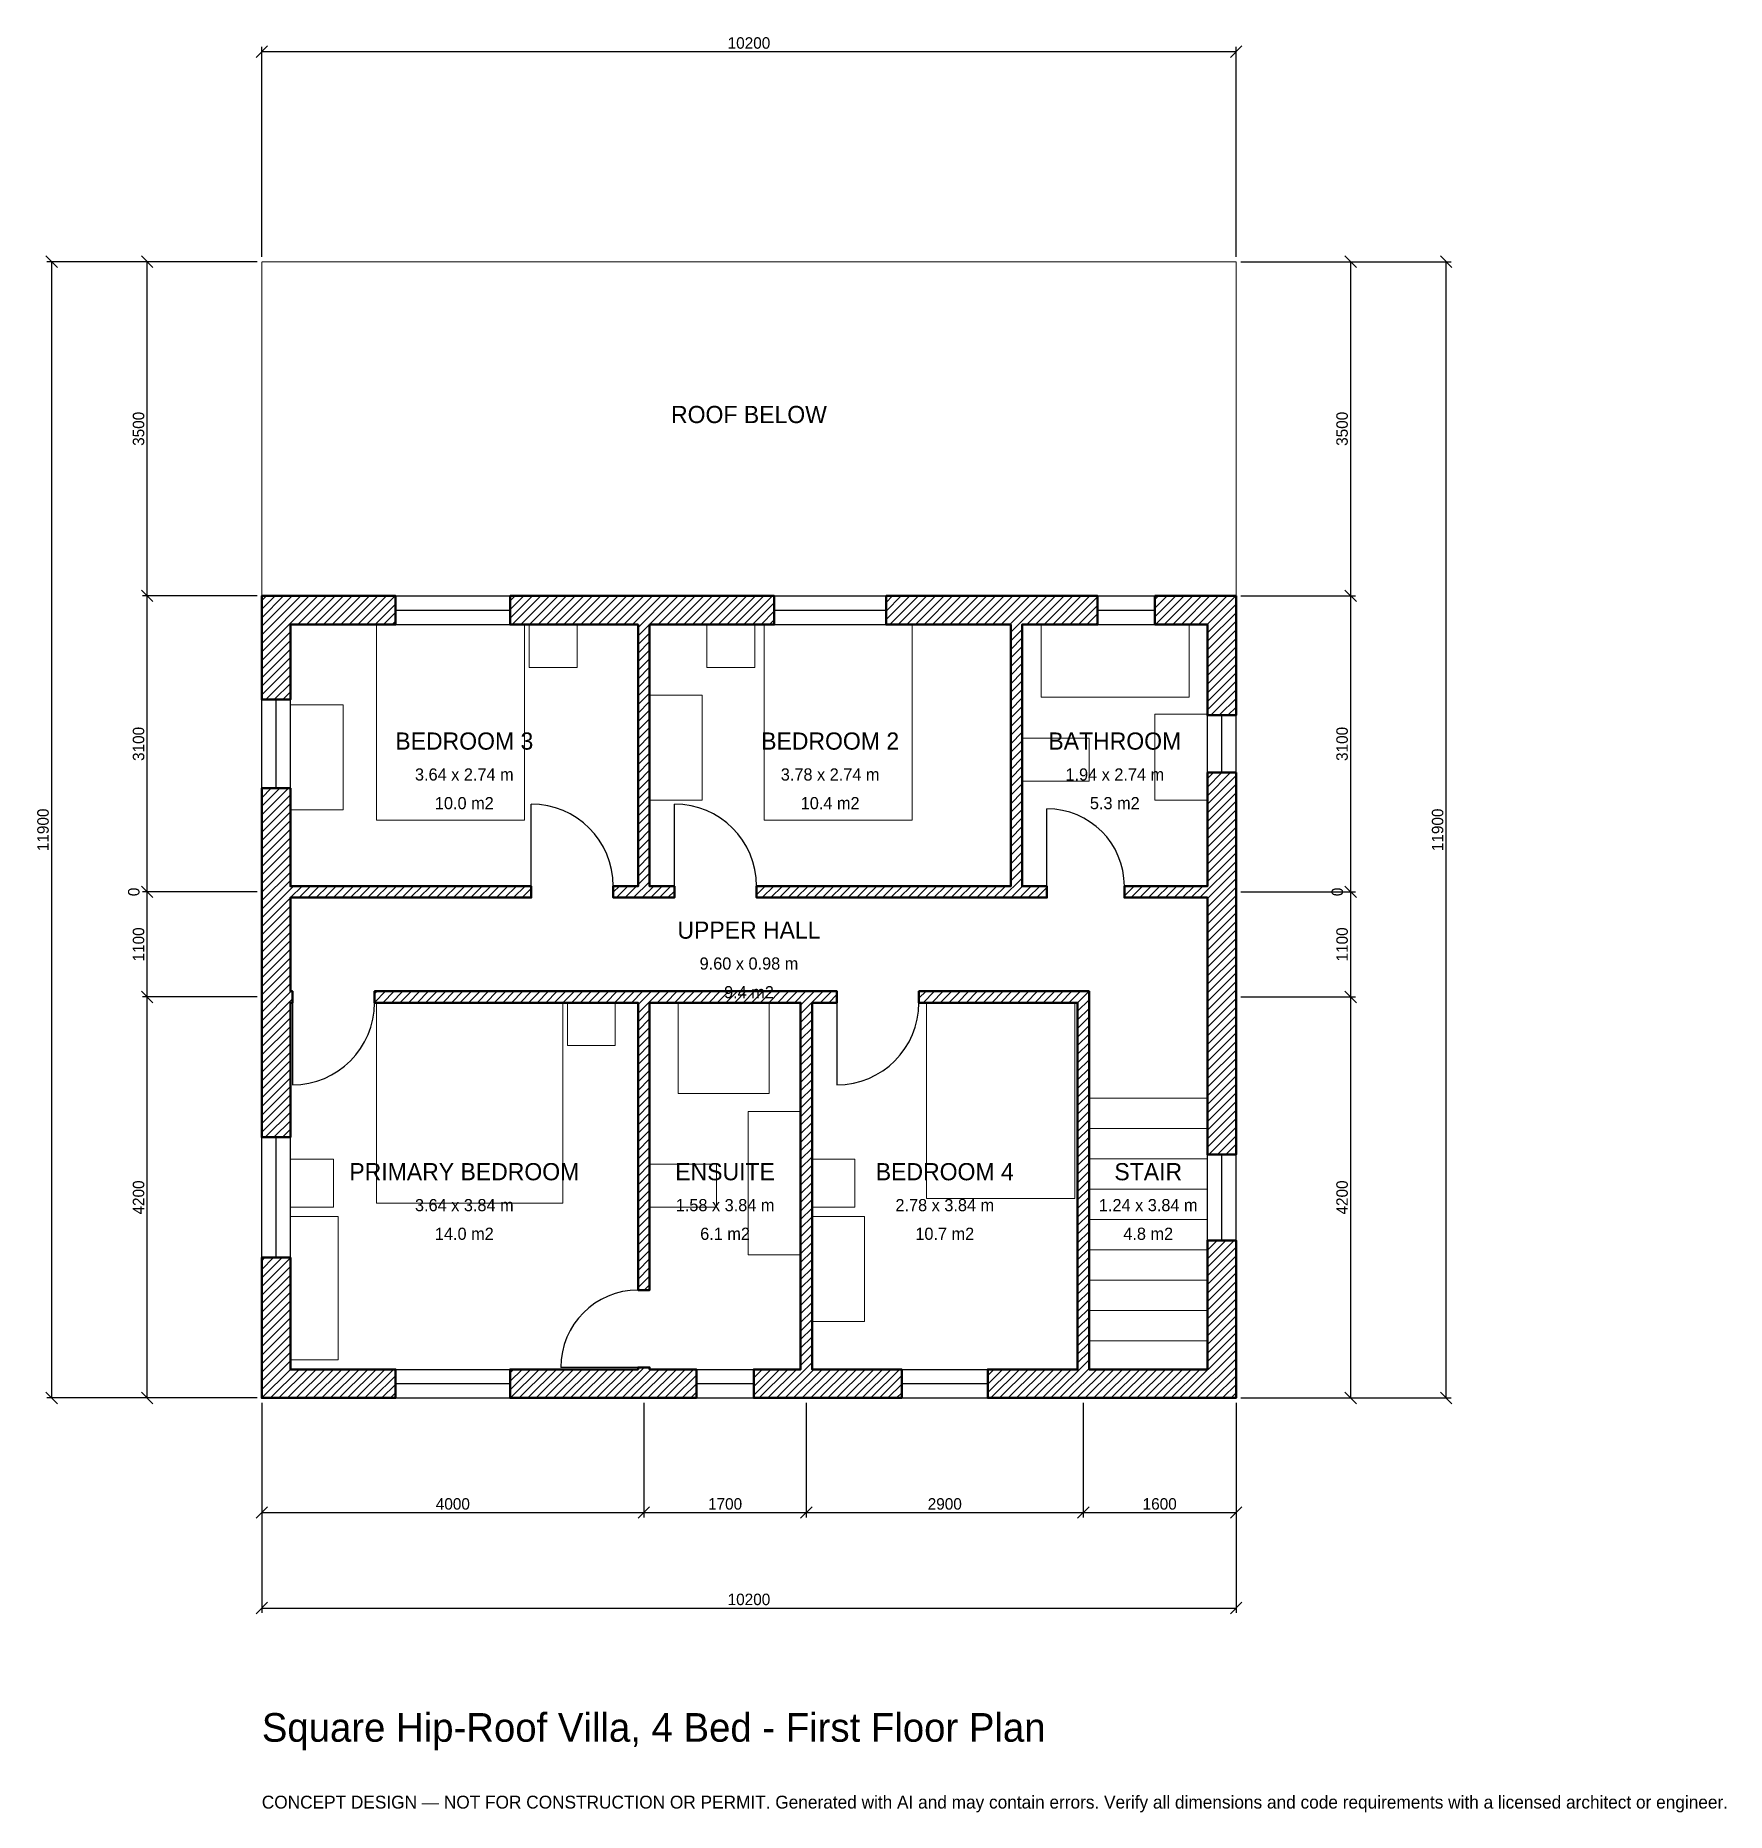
# Model space of a CAD drawing. Header units: millimetres. Extents: x -2369 to 15333, y -4341 to 14269.
import ezdxf
from ezdxf.enums import TextEntityAlignment as Align

# ---------------------------------------------------------------- set-up
doc = ezdxf.new("R2010")
doc.units = ezdxf.units.MM
doc.linetypes.add('DASHED', pattern=[1.524, 1.27, -0.254])
for name, color, linetype, lineweight in [('A-ANNO-DIMS', 1, 'Continuous', 13), ('A-ANNO-TEXT', 7, 'Continuous', 18), ('A-AREA-IDEN', 7, 'Continuous', 18), ('A-DOOR', 2, 'Continuous', 25), ('A-FLOR-FIXT', 9, 'Continuous', 13), ('A-FLOR-STRS', 3, 'Continuous', 18), ('A-FURN', 9, 'Continuous', 13), ('A-GLAZ', 4, 'Continuous', 25), ('A-SITE-PAVE', 8, 'Continuous', 13), ('A-WALL', 7, 'Continuous', 50), ('A-WALL-PATT', 8, 'Continuous', 13)]:
    doc.layers.add(name, color=color, linetype=linetype, lineweight=lineweight)
doc.dimstyles.new('PLAN', dxfattribs={"dimtxt": 120, "dimasz": 80, "dimexe": 50, "dimexo": 50, "dimgap": 30, "dimtad": 1, "dimdec": 0, "dimtsz": 60, "dimcen": 2.5, "dimclrd": 1, "dimclre": 1, "dimazin": 3, "dimtfac": 1, "dimtmove": 0, "dimatfit": 3})

msp = doc.modelspace()

# ---------------------------------------------------------------- hatches: boundary and pattern name
at = {"layer": 'A-WALL-PATT'}
h = msp.add_hatch(dxfattribs=at)
h.set_pattern_fill('ANSI31', color=8, scale=20)
h.paths.add_polyline_path([(5640, -0.001), (5640, 0), (5550, 0), (5150, 0), (5150, 300), (5550, 300), (5640, 300), (5640, 4140), (4060, 4140), (4060, 1130), (3940, 1130), (3940, 4140), (1180, 4140), (1180, 4260), (3940, 4260), (4060, 4260), (5640, 4260), (5760, 4260), (6020, 4260), (6020, 4140), (5760, 4140), (5760, 300), (5850, 300), (6700, 300), (6700, 0), (5850, 0), (5760, 0), (5760, -0.001), (5640, -0.001)])
h.paths.add_polyline_path([(4150, 0), (4060, 0), (4060, -0.001), (3940, -0.001), (3940, 0), (3850, 0), (2600, 0), (2600, 300), (3850, 300), (3940, 300), (3940, 320), (4060, 320), (4060, 300), (4150, 300), (4550, 300), (4550, 0), (4150, 0)])
h.paths.add_polyline_path([(300, 0), (300, -0.001), (0, -0.001), (0, -0.001), (0, 0), (-0.001, 0), (-0.001, 0), (-0.001, 300), (0, 300), (0, 1470), (300, 1470), (300, 300), (1400, 300), (1400, 0), (300, 0)])
h.paths.add_polyline_path([(0, 4050), (0, 4140), (-0.001, 4140), (-0.001, 4260), (0, 4260), (0, 4350), (0, 5150), (0, 5240), (-0.001, 5240), (-0.001, 5360), (0, 5360), (0, 5450), (0, 6385), (300, 6385), (300, 5450), (300, 5360), (2820, 5360), (2820, 5240), (300, 5240), (300, 5150), (300, 4350), (300, 4260), (320, 4260), (320, 4140), (300, 4140), (300, 4050), (300, 2730), (0, 2730), (0, 4050)])
h.paths.add_polyline_path([(0, 8100), (-0.001, 8100), (-0.001, 8400), (0, 8400), (0, 8400.001), (300, 8400.001), (300, 8400), (1400, 8400), (1400, 8100), (300, 8100), (300, 7315), (0, 7315), (0, 8100)])
h.paths.add_polyline_path([(3850, 8400), (3940, 8400), (3940, 8400.001), (4060, 8400.001), (4060, 8400), (4150, 8400), (5365, 8400), (5365, 8100), (4150, 8100), (4060, 8100), (4060, 5360), (4320, 5360), (4320, 5240), (4060, 5240), (4060, 5240), (3940, 5240), (3940, 5240), (3680, 5240), (3680, 5360), (3940, 5360), (3940, 8100), (3850, 8100), (2600, 8100), (2600, 8400), (3850, 8400)])
h.paths.add_polyline_path([(7750, 8400), (7840, 8400), (7840, 8400.001), (7960, 8400.001), (7960, 8400), (8050, 8400), (8750, 8400), (8750, 8100), (8050, 8100), (7960, 8100), (7960, 5360), (8220, 5360), (8220, 5240), (7960, 5240), (7960, 5240), (7840, 5240), (7840, 5240), (5180, 5240), (5180, 5360), (7840, 5360), (7840, 8100), (7750, 8100), (6535, 8100), (6535, 8400), (7750, 8400)])
h.paths.add_polyline_path([(9900, 8400), (9900, 8400.001), (10200, 8400.001), (10200, 8400), (10200.001, 8400), (10200.001, 8100), (10200, 8100), (10200, 7150), (9900, 7150), (9900, 8100), (9350, 8100), (9350, 8400), (9900, 8400)])
h.paths.add_polyline_path([(10200, 5450), (10200, 5360), (10200.001, 5360), (10200.001, 5240), (10200, 5240), (10200, 5150), (10200, 4350), (10200, 4050), (10200, 2550), (9900, 2550), (9900, 4050), (9900, 4350), (9900, 5150), (9900, 5240), (9030, 5240), (9030, 5360), (9900, 5360), (9900, 5450), (9900, 6550), (10200, 6550), (10200, 5450)])
h.paths.add_polyline_path([(10200, 300), (10200.001, 300), (10200.001, 0), (10200.001, 0), (10200, 0), (10200, -0.001), (9900, -0.001), (9900, 0), (8750, 0), (8660, 0), (8660, -0.001), (8540, -0.001), (8540, 0), (8450, 0), (7600, 0), (7600, 300), (8450, 300), (8540, 300), (8540, 4140), (6880, 4140), (6880, 4260), (8540, 4260), (8660, 4260), (8660, 4140), (8660, 300), (8750, 300), (9900, 300), (9900, 1650), (10200, 1650), (10200, 300)])

# ---------------------------------------------------------------- linework, layer by layer
at = {"layer": 'A-DOOR'}
for p, q in [((2820, 5360), (2820, 6220)), ((4320, 5360), (4320, 6220)), ((8220, 5360), (8220, 6170)), ((320, 4140), (320, 3280)), ((6020, 4140), (6020, 3280)), ((3940, 320), (3130, 320))]:
    msp.add_line(p, q, dxfattribs=at)
for centre, radius, start, end in [((2820, 5360), 860, 0, 90), ((4320, 5360), 860, 0, 90), ((8220, 5360), 810, 0, 90), ((320, 4140), 860, 270, 360), ((6020, 4140), 860, 270, 360), ((3940, 320), 810, 90, 180)]:
    msp.add_arc(centre, radius, start, end, dxfattribs=at)
at = {"layer": 'A-FLOR-FIXT'}
for points in [[(8160, 7340), (9710, 7340), (9710, 8100), (8160, 8100)], [(9350, 6260), (9900, 6260), (9900, 7160), (9350, 7160)], [(7960, 6460), (8660, 6460), (8660, 6910), (7960, 6910)], [(4360, 3190), (5310, 3190), (5310, 4140), (4360, 4140)], [(5090, 1500), (5640, 1500), (5640, 3000), (5090, 3000)], [(4060, 2000), (4760, 2000), (4760, 2450), (4060, 2450)]]:
    msp.add_lwpolyline(points, close=True, dxfattribs=at)
at = {"layer": 'A-FLOR-STRS'}
for p, q in [((8660, 3140), (9900, 3140)), ((8660, 2822.5), (9900, 2822.5)), ((8660, 2505), (9900, 2505)), ((8660, 2187.5), (9900, 2187.5)), ((8660, 1870), (9900, 1870)), ((8660, 1552.5), (9900, 1552.5)), ((8660, 1235), (9900, 1235)), ((8660, 917.5), (9900, 917.5)), ((8660, 600), (9900, 600))]:
    msp.add_line(p, q, dxfattribs=at)
at = {"layer": 'A-FURN'}
for points in [[(1200, 6050), (2750, 6050), (2750, 8100), (1200, 8100)], [(2800, 7650), (3300, 7650), (3300, 8100), (2800, 8100)], [(4660, 7650), (5160, 7650), (5160, 8100), (4660, 8100)], [(5260, 6050), (6810, 6050), (6810, 8100), (5260, 8100)], [(300, 6160), (850, 6160), (850, 7260), (300, 7260)], [(4060, 6260), (4610, 6260), (4610, 7360), (4060, 7360)], [(1200, 2040), (3150, 2040), (3150, 4140), (1200, 4140)], [(3200, 3690), (3700, 3690), (3700, 4140), (3200, 4140)], [(6960, 2090), (8510, 2090), (8510, 4140), (6960, 4140)], [(300, 2000), (750, 2000), (750, 2500), (300, 2500)], [(5760, 2000), (6210, 2000), (6210, 2500), (5760, 2500)], [(300, 400), (800, 400), (800, 1900), (300, 1900)], [(5760, 800), (6310, 800), (6310, 1900), (5760, 1900)]]:
    msp.add_lwpolyline(points, close=True, dxfattribs=at)
at = {"layer": 'A-GLAZ'}
for p, q in [((1400, 8400), (2600, 8400)), ((5365, 8400), (6535, 8400)), ((8750, 8400), (9350, 8400)), ((1400, 8250), (2600, 8250)), ((5365, 8250), (6535, 8250)), ((8750, 8250), (9350, 8250)), ((1400, 8100), (2600, 8100)), ((5365, 8100), (6535, 8100)), ((8750, 8100), (9350, 8100)), ((0, 6385), (0, 7315)), ((150, 6385), (150, 7315)), ((300, 6385), (300, 7315)), ((9900, 6550), (9900, 7150)), ((10050, 6550), (10050, 7150)), ((10200, 6550), (10200, 7150)), ((0, 1470), (0, 2730)), ((150, 1470), (150, 2730)), ((300, 1470), (300, 2730)), ((9900, 1650), (9900, 2550)), ((10050, 1650), (10050, 2550)), ((10200, 1650), (10200, 2550)), ((1400, 300), (2600, 300)), ((4550, 300), (5150, 300)), ((6700, 300), (7600, 300)), ((1400, 150), (2600, 150)), ((1400, 0), (2600, 0)), ((4550, 150), (5150, 150)), ((4550, 0), (5150, 0)), ((6700, 150), (7600, 150)), ((6700, 0), (7600, 0))]:
    msp.add_line(p, q, dxfattribs=at)
at = {"layer": 'A-SITE-PAVE', "linetype": 'DASHED'}
msp.add_lwpolyline([(0, 8400), (10200, 8400), (10200, 11900), (0, 11900)], close=True, dxfattribs=at)
at = {"layer": 'A-WALL'}
for points in [[(0, 8100), (-0.001, 8100), (-0.001, 8400), (0, 8400), (0, 8400.001), (300, 8400.001), (300, 8400), (1400, 8400), (1400, 8100), (300, 8100), (300, 7315), (0, 7315), (0, 8100)], [(3850, 8400), (3940, 8400), (3940, 8400.001), (4060, 8400.001), (4060, 8400), (4150, 8400), (5365, 8400), (5365, 8100), (4150, 8100), (4060, 8100), (4060, 5360), (4320, 5360), (4320, 5240), (4060, 5240), (4060, 5240), (3940, 5240), (3940, 5240), (3680, 5240), (3680, 5360), (3940, 5360), (3940, 8100), (3850, 8100), (2600, 8100), (2600, 8400), (3850, 8400)], [(7750, 8400), (7840, 8400), (7840, 8400.001), (7960, 8400.001), (7960, 8400), (8050, 8400), (8750, 8400), (8750, 8100), (8050, 8100), (7960, 8100), (7960, 5360), (8220, 5360), (8220, 5240), (7960, 5240), (7960, 5240), (7840, 5240), (7840, 5240), (5180, 5240), (5180, 5360), (7840, 5360), (7840, 8100), (7750, 8100), (6535, 8100), (6535, 8400), (7750, 8400)], [(9900, 8400), (9900, 8400.001), (10200, 8400.001), (10200, 8400), (10200.001, 8400), (10200.001, 8100), (10200, 8100), (10200, 7150), (9900, 7150), (9900, 8100), (9350, 8100), (9350, 8400), (9900, 8400)], [(10200, 5450), (10200, 5360), (10200.001, 5360), (10200.001, 5240), (10200, 5240), (10200, 5150), (10200, 4350), (10200, 4050), (10200, 2550), (9900, 2550), (9900, 4050), (9900, 4350), (9900, 5150), (9900, 5240), (9030, 5240), (9030, 5360), (9900, 5360), (9900, 5450), (9900, 6550), (10200, 6550), (10200, 5450)], [(0, 4050), (0, 4140), (-0.001, 4140), (-0.001, 4260), (0, 4260), (0, 4350), (0, 5150), (0, 5240), (-0.001, 5240), (-0.001, 5360), (0, 5360), (0, 5450), (0, 6385), (300, 6385), (300, 5450), (300, 5360), (2820, 5360), (2820, 5240), (300, 5240), (300, 5150), (300, 4350), (300, 4260), (320, 4260), (320, 4140), (300, 4140), (300, 4050), (300, 2730), (0, 2730), (0, 4050)], [(5640, -0.001), (5640, 0), (5550, 0), (5150, 0), (5150, 300), (5550, 300), (5640, 300), (5640, 4140), (4060, 4140), (4060, 1130), (3940, 1130), (3940, 4140), (1180, 4140), (1180, 4260), (3940, 4260), (4060, 4260), (5640, 4260), (5760, 4260), (6020, 4260), (6020, 4140), (5760, 4140), (5760, 300), (5850, 300), (6700, 300), (6700, 0), (5850, 0), (5760, 0), (5760, -0.001), (5640, -0.001)], [(10200, 300), (10200.001, 300), (10200.001, 0), (10200.001, 0), (10200, 0), (10200, -0.001), (9900, -0.001), (9900, 0), (8750, 0), (8660, 0), (8660, -0.001), (8540, -0.001), (8540, 0), (8450, 0), (7600, 0), (7600, 300), (8450, 300), (8540, 300), (8540, 4140), (6880, 4140), (6880, 4260), (8540, 4260), (8660, 4260), (8660, 4140), (8660, 300), (8750, 300), (9900, 300), (9900, 1650), (10200, 1650), (10200, 300)], [(300, 0), (300, -0.001), (0, -0.001), (0, -0.001), (0, 0), (-0.001, 0), (-0.001, 0), (-0.001, 300), (0, 300), (0, 1470), (300, 1470), (300, 300), (1400, 300), (1400, 0), (300, 0)], [(4150, 0), (4060, 0), (4060, -0.001), (3940, -0.001), (3940, 0), (3850, 0), (2600, 0), (2600, 300), (3850, 300), (3940, 300), (3940, 320), (4060, 320), (4060, 300), (4150, 300), (4550, 300), (4550, 0), (4150, 0)]]:
    msp.add_lwpolyline(points, close=True, dxfattribs=at)

# ---------------------------------------------------------------- texts
at = {"layer": 'A-ANNO-TEXT'}
for s, height, p in [('Square Hip-Roof Villa, 4 Bed - First Floor Plan', 300, (0, -3600)), ('CONCEPT DESIGN — NOT FOR CONSTRUCTION OR PERMIT. Generated with AI and may contain errors. Verify all dimensions and code requirements with a licensed architect or engineer.', 135, (0, -4300))]:
    msp.add_text(s, height=height, dxfattribs=at).set_placement(p)
at = {"layer": 'A-AREA-IDEN'}
for s, height, p in [('ROOF BELOW', 180, (5100, 10300)), ('BEDROOM 3', 180, (2120, 6880)), ('BEDROOM 2', 180, (5950, 6880)), ('BATHROOM', 180, (8930, 6880)), ('3.64 x 2.74 m', 127.5, (2120, 6530)), ('3.78 x 2.74 m', 127.5, (5950, 6530)), ('1.94 x 2.74 m', 127.5, (8930, 6530)), ('10.0 m2', 127.5, (2120, 6230)), ('10.4 m2', 127.5, (5950, 6230)), ('5.3 m2', 127.5, (8930, 6230)), ('UPPER HALL', 180, (5100, 4900)), ('9.60 x 0.98 m', 127.5, (5100, 4550)), ('9.4 m2', 127.5, (5100, 4250)), ('PRIMARY BEDROOM', 180, (2120, 2370)), ('ENSUITE', 180, (4850, 2370)), ('BEDROOM 4', 180, (7150, 2370)), ('STAIR', 180, (9280, 2370)), ('3.64 x 3.84 m', 127.5, (2120, 2020)), ('1.58 x 3.84 m', 127.5, (4850, 2020)), ('2.78 x 3.84 m', 127.5, (7150, 2020)), ('1.24 x 3.84 m', 127.5, (9280, 2020)), ('14.0 m2', 127.5, (2120, 1720)), ('6.1 m2', 127.5, (4850, 1720)), ('10.7 m2', 127.5, (7150, 1720)), ('4.8 m2', 127.5, (9280, 1720))]:
    msp.add_text(s, height=height, dxfattribs=at).set_placement(p, align=Align.MIDDLE_CENTER)

# ---------------------------------------------------------------- dimensions: what is measured, and where the dimension line sits
at = {"layer": 'A-ANNO-DIMS'}
for base, p1, p2, text in [((0, 14100), (0, 11900), (10200, 11900), '10200'), ((0, -1200), (0, 0), (4000, 0), '4000'), ((0, -2200), (0, 0), (10200, 0), '10200'), ((4000, -1200), (4000, 0), (5700, 0), '1700'), ((5700, -1200), (5700, 0), (8600, 0), '2900'), ((8600, -1200), (8600, 0), (10200, 0), '1600')]:
    msp.add_linear_dim(base=base, p1=p1, p2=p2, text=text, dimstyle='PLAN', dxfattribs=at).render()
for base, p1, p2, text in [((-2200, 0), (0, 0), (0, 11900), '11900'), ((-1200, 8400), (0, 8400), (0, 11900), '3500'), ((11400, 8400), (10200, 8400), (10200, 11900), '3500'), ((12400, 0), (10200, 0), (10200, 11900), '11900'), ((-1200, 5300), (0, 5300), (0, 8400), '3100'), ((11400, 5300), (10200, 5300), (10200, 8400), '3100'), ((-1200, 5300), (0, 5300), (0, 5300), '0'), ((-1200, 4200), (0, 4200), (0, 5300), '1100'), ((11400, 4200), (10200, 4200), (10200, 5300), '1100'), ((11400, 5300), (10200, 5300), (10200, 5300), '0'), ((-1200, 0), (0, 0), (0, 4200), '4200'), ((11400, 0), (10200, 0), (10200, 4200), '4200')]:
    msp.add_linear_dim(base=base, p1=p1, p2=p2, angle=90, text=text, dimstyle='PLAN', dxfattribs=at).render()

doc.saveas('drawing.dxf')
